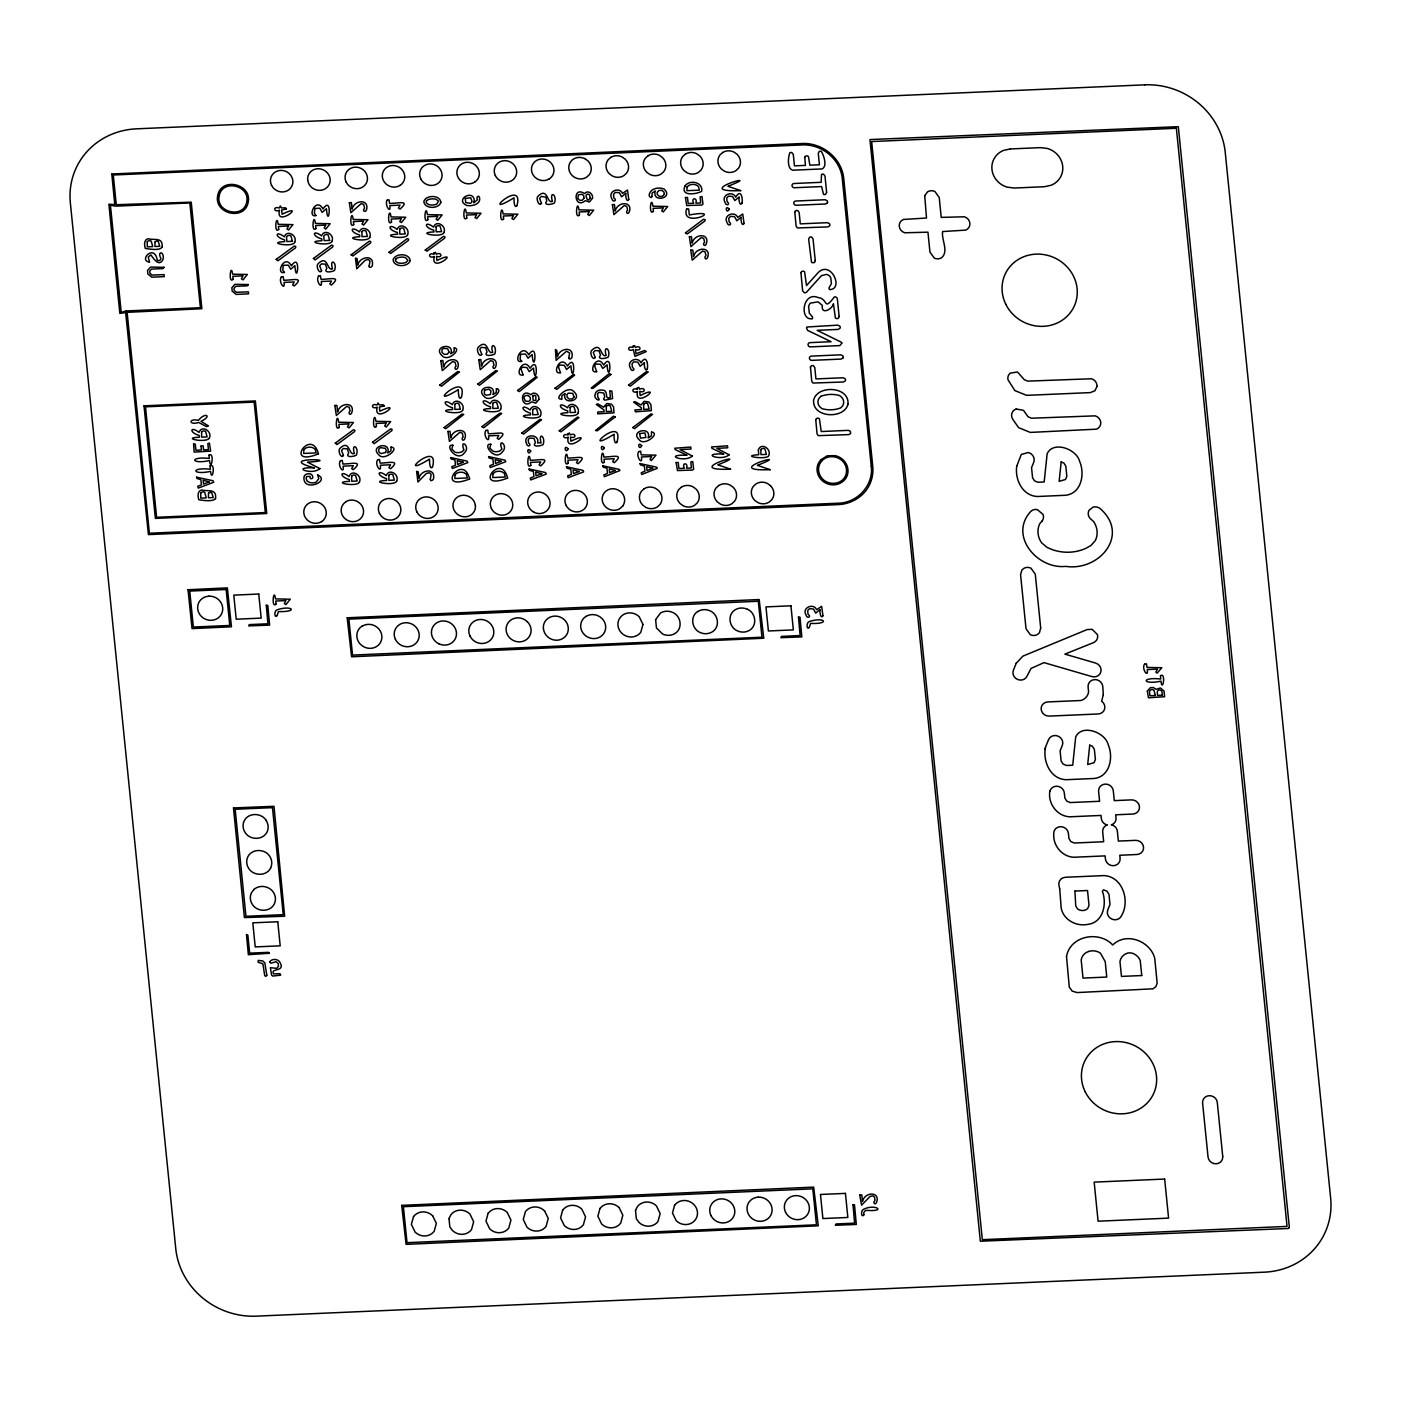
<?xml version="1.0" encoding="UTF-8"?>
<svg xmlns="http://www.w3.org/2000/svg" width="1401" height="1401" viewBox="0 0 1401 1401"><rect width="100%" height="100%" fill="white"/><g stroke="black" fill="none" stroke-linecap="round" stroke-linejoin="round"><path stroke-width="1.5" d="M1045.374 748.187L1045.286 749.395M413.523 1216.506L411.369 1224.369L415.081 1232.074A12.679 11.873 26.1 0 0 434.205 1231.234L436.341 1223.371L432.629 1215.665M488.108 1213.248L485.972 1221.112L489.685 1228.817A12.679 11.873 26.1 0 0 508.808 1227.976L510.945 1220.113L507.232 1212.425A12.679 11.873 26.1 0 0 488.126 1213.354M562.712 1209.991L560.575 1217.854L564.288 1225.56A12.679 11.873 26.1 0 0 583.411 1224.737L585.548 1216.856L581.835 1209.168A12.679 11.873 26.1 0 0 562.729 1210.114M600.013 1208.362L597.877 1216.243L601.589 1223.931A12.679 11.873 26.1 0 0 620.713 1223.108L622.85 1215.245L619.137 1207.539M674.617 1205.123L672.48 1212.986L676.193 1220.674A12.697 11.891 26.1 0 0 694.406 1220.919A12.697 11.891 26.1 0 0 692.654 1203.406A12.697 11.891 26.1 0 0 674.634 1205.21M270.708 867.937C266.61 876.238 254.071 876.22 249.01 868.883A12.697 11.891 26.1 0 1 247.802 856.852C251.9 848.551 264.439 848.568 269.5 855.906A12.697 11.891 26.1 0 1 270.621 867.955M385.45 452.488L381.125 453.591L379.583 452.733A3.783 3.538 26.1 0 1 379.163 448.6L380.529 447.619L385.03 448.355M1041.836 521.33L1039.787 523.606A20.262 18.966 26.1 0 0 1041.731 542.94L1047.125 547.458L1052.589 549.752A44.674 41.855 26.1 0 0 1085.933 548.299L1090.871 545.549L1095.319 540.593A20.262 18.966 26.1 0 0 1093.375 521.277L1090.889 519.193A7.478 7.005 26.1 0 1 1089.155 510.157L1092.99 507.197A7.478 7.005 26.1 0 1 1100.293 508.721C1130.152 534.902 1099.295 571.45 1065.741 566.372C1037.581 569.489 1008.685 536.075 1030.436 511.768A7.46 6.987 26.1 0 1 1037.335 509.614L1043.044 514.412A7.46 6.987 26.1 0 1 1041.819 521.312M697.768 611.449C689.87 616.335 691.726 628.804 699.87 632.394A12.697 11.891 26.1 0 0 712.356 631.833C720.254 626.965 718.398 614.496 710.254 610.906A12.697 11.891 26.1 0 0 697.768 611.554M584.672 158.523L587.895 160.8A11.436 10.7 26.1 0 1 589.313 174.722L586.546 177.262A11.383 10.648 26.1 0 1 572.133 175.493A11.383 10.648 26.1 0 1 570.732 161.605A11.383 10.648 26.1 0 1 584.672 158.593M770.497 485.639L767.275 483.363A11.418 10.683 26.1 0 0 756.032 483.87L753.283 486.392A11.418 10.683 26.1 0 0 754.701 500.315L757.923 502.609A11.418 10.683 26.1 0 0 769.167 502.118L771.898 499.579A11.418 10.683 26.1 0 0 770.497 485.657M747.556 609.277C755.699 612.867 757.556 625.336 749.658 630.222A12.697 11.891 26.1 0 1 737.171 630.765C729.028 627.175 727.172 614.706 735.07 609.838A12.697 11.891 26.1 0 1 747.556 609.382M265.875 819.935C260.814 812.598 248.275 812.58 244.177 820.881A12.697 11.891 26.1 0 0 245.385 832.93C250.446 840.267 262.985 840.285 267.083 831.966A12.697 11.891 26.1 0 0 265.787 819.935M544.534 1210.797L548.246 1218.485L546.11 1226.348A12.679 11.873 26.1 0 1 526.986 1227.188L523.274 1219.483L525.41 1211.62A12.679 11.873 26.1 0 1 544.551 1210.902M413.523 1216.611A12.679 11.873 26.1 0 1 432.646 1215.788M307.66 180.011A11.366 10.648 26.1 0 1 323.491 169.941A11.366 10.648 26.1 0 1 330.128 179.03A11.366 10.648 26.1 0 1 325.452 188.662A11.383 10.648 26.1 0 1 307.712 180.028M345.872 501.803A11.366 10.648 26.1 0 0 344.488 518.195A11.366 10.648 26.1 0 0 361.616 517.442A11.366 10.648 26.1 0 0 356.975 501.313A11.383 10.648 26.1 0 0 345.732 501.751M362.141 626.229A12.644 11.856 26.1 0 1 374.592 625.687A12.662 11.856 26.1 0 1 381.843 635.791A12.644 11.856 26.1 0 1 364.225 647.017A12.662 11.856 26.1 0 1 356.87 636.79A12.644 11.856 26.1 0 1 362.071 626.089M438.776 643.777A12.662 11.856 26.1 0 1 431.473 633.532A12.644 11.856 26.1 0 1 436.657 622.85A12.679 11.873 26.1 0 1 456.428 632.551A12.644 11.856 26.1 0 1 438.828 643.76M475.394 505.586A11.383 10.648 26.1 0 0 461.192 495.499A11.383 10.648 26.1 0 0 454.064 510.192A11.383 10.648 26.1 0 0 470.754 515.13A11.366 10.648 26.1 0 0 475.429 505.516M600.031 1208.485A12.679 11.873 26.1 0 1 619.154 1207.644M534.254 512.363A11.366 10.648 26.1 0 1 529.596 496.234A11.366 10.648 26.1 0 1 546.723 495.481A11.366 10.648 26.1 0 1 545.357 511.873A11.383 10.648 26.1 0 1 534.131 512.363M543.378 628.664A12.644 11.856 26.1 0 1 554.656 616.09A12.644 11.856 26.1 0 1 568.263 627.666A12.644 11.856 26.1 0 1 557.073 640.222A12.644 11.856 26.1 0 1 543.448 628.664M585.933 616.475A12.644 11.856 26.1 0 1 601.957 618.454A12.644 11.856 26.1 0 1 603.516 633.882A12.644 11.856 26.1 0 1 588.035 637.245A12.662 11.856 26.1 0 1 585.881 616.458M385.205 448.302A3.783 3.538 26.1 0 1 385.625 452.523M1088.735 951.437A11.856 11.103 26.1 0 0 1081.169 959.878L1083.008 978.091L1106.772 977.057L1105.231 961.681L1100.345 953.048A13.187 12.364 26.1 0 0 1088.735 951.419M841.791 343.192L839.864 345.592L810.479 346.87A2.242 2.101 26.1 0 1 808.062 344.856A2.242 2.101 26.1 0 1 810.058 342.632L831.126 341.704L807.571 330.356L806.503 327.939A2.259 2.119 26.1 0 1 807.064 326.993L837.798 325.155L839.812 326.135A2.224 2.084 26.1 0 1 840.022 328.272L838.218 329.41L817.151 330.338L841.3 342.194A2.154 2.014 26.1 0 1 841.791 343.192M628.524 385.065L630.31 386.168L648.243 371.895L646.562 371.493L628.524 385.065M632.797 427.55L634.583 428.653L652.516 414.363L650.852 413.978L632.797 427.55M685.457 232.829L687.243 233.949L704.896 220.99L705.158 219.659L703.495 219.274L685.457 232.829M610.976 374.435L592.921 388.375L591.257 387.989L609.172 373.699L610.976 374.435M615.249 416.92L597.194 430.843L595.548 430.457L613.463 416.167L615.249 416.92M284.421 272.442C275.086 274.981 284.385 252.986 291.426 265.84C301.548 250.849 296.627 288.273 294.875 265.63L290.743 269.255L288.238 265.122L283.247 265.332L282.809 270.323L284.421 272.442M316.013 215.544C306.661 218.136 315.961 196.07 323.018 208.977C333.175 193.986 328.184 231.393 326.451 208.731L322.125 212.374L319.831 208.224L314.84 208.451L314.402 213.425L316.013 215.544M321.582 270.848C319.288 274.824 315.4 265.595 318.255 263.546C328.009 254.141 326.941 271.619 332.51 268.817C329.112 257.696 337.588 261.864 334.559 270.428C332.16 272.057 322.703 273.405 326.853 268.432L325.47 264.211L321.442 263.878L319.673 265.857L321.582 270.848M343.438 455.5C341.144 459.475 337.256 450.246 340.11 448.197C349.865 438.793 348.796 456.271 354.365 453.469C350.968 442.348 359.444 446.516 356.414 455.097C354.015 456.708 344.558 458.057 348.709 453.083L347.325 448.863L343.298 448.53L341.529 450.509L343.438 455.5M351.091 254.842L352.877 255.945L370.529 242.986L370.792 241.655L369.461 241.112L351.091 254.842M388.9 252.338L390.669 253.441L408.339 240.482L408.602 239.151L407.253 238.608L388.9 252.338M425.239 250.043L427.025 251.147L444.677 238.188L444.94 236.857L443.609 236.314L425.239 250.043M439.739 385.1L441.525 386.221L459.44 371.93L457.777 371.545L439.739 385.1M444.012 427.585L445.798 428.706L463.731 414.416L462.067 414.031L444.012 427.585M477.706 384.154L479.475 385.275L497.408 370.985L495.744 370.6L477.706 384.154M481.769 354.383C479.51 358.376 475.587 349.147 478.441 347.115C488.178 337.659 487.145 355.171 492.714 352.351C489.317 341.214 497.793 345.434 494.763 353.998C492.346 355.591 482.907 356.94 487.058 351.966L485.657 347.746L481.629 347.43A2.732 2.557 26.1 0 0 479.878 349.409L481.769 354.383M481.979 426.64L483.765 427.76L501.681 413.47L500.017 413.085L481.979 426.64M517.564 390.476L519.351 391.579L537.266 377.289L535.935 376.746L517.564 390.476M521.715 361.37C512.363 363.927 521.662 341.914 528.72 354.786C538.842 339.795 533.921 377.202 532.17 354.558L528.037 358.201L525.533 354.05L520.542 354.26L520.104 359.251L521.715 361.37M521.855 432.962L523.624 434.065L541.557 419.775L540.208 419.232L521.855 432.962M523.081 374.855C513.729 377.429 523.046 355.381 530.086 368.288C540.033 353.122 535.497 390.967 533.518 368.043L529.193 371.668L526.899 367.535L522.871 367.237A2.732 2.557 26.1 0 0 521.102 369.199L523.081 374.855M541.486 203.373C539.192 207.348 535.305 198.119 538.159 196.07C547.914 186.666 546.845 204.143 552.414 201.341C549.017 190.203 557.493 194.389 554.463 202.952C552.064 204.581 542.607 205.929 546.758 200.956L545.847 197.138L541.346 196.403L539.578 198.382L541.486 203.373M554.954 388.27L556.74 389.373L574.655 375.1L573.324 374.54L554.954 388.27M559.244 430.755L561.013 431.858L578.946 417.586L577.597 417.025L559.244 430.755M560.47 372.666C551.118 375.223 560.435 353.192 567.475 366.081C577.422 350.915 572.886 388.76 570.908 365.854L566.582 369.479L564.288 365.346L560.26 365.031A2.732 2.557 26.1 0 0 558.491 366.992L560.47 372.666M595.215 357.483C592.938 361.476 589.033 352.246 591.887 350.197C601.642 340.776 600.591 358.253 606.143 355.469C602.745 344.331 611.221 348.516 608.209 357.08C605.81 358.691 596.353 360.039 600.486 355.066L599.103 350.828L595.075 350.53L593.306 352.492L595.215 357.483M596.651 371.65C587.299 374.225 596.616 352.176 603.656 365.066C613.761 350.04 608.857 387.499 607.088 364.838L602.763 368.463L600.469 364.33L596.441 364.015A2.732 2.557 26.1 0 0 594.672 365.994L596.651 371.65M871.264 466.305C873.716 485.411 857.184 503.012 838.218 503.204L149.382 533.238L127.123 312.335L201.867 308.728L191.237 202.164L116.265 204.721L113.271 174.985L802.108 144.933C821.529 143.883 840.407 159.013 842.281 178.645L871.264 466.305M219.134 196.017C215.736 212.689 243.756 219.064 246.769 201.814C250.149 185.16 222.129 178.785 219.134 196.017M217.68 195.632C213.828 214.038 244.772 221.235 248.205 202.199C252.057 183.811 221.113 176.596 217.68 195.632M641.693 445.606C638.786 451.787 636.93 440.334 641.693 445.606M729.22 209.117C726.313 215.299 724.44 203.846 729.22 209.117M530.734 451.017C527.827 457.199 525.953 445.746 530.734 451.017M568.123 448.81C565.216 454.992 563.342 443.557 568.123 448.81M604.304 447.812C601.397 453.994 599.523 442.541 604.304 447.812M640.047 463.591L640.45 464.922L644.372 466.043L644.898 471.244L641.238 472.697L641.711 474.501L657.314 468.302L656.491 467.128L640.047 463.591M209.012 455.115L209.292 458.46C189.293 456.183 190.571 464.624 209.502 460.579C210.938 472.908 214.931 451.49 209.012 455.115M210.097 465.903L210.378 469.247C190.378 466.971 191.657 475.412 210.588 471.384C212.041 483.713 216.017 462.26 210.097 465.903M281.338 277.03C277.888 281.619 285.489 291.758 284.035 282.407L294.245 281.969L292.599 284.928L294.263 285.944C304.437 276.75 293.562 280.077 283.808 280.288L283.177 276.627L281.338 277.03M318.552 276.12C315.102 280.708 322.72 290.83 321.249 281.496L331.477 281.058L329.83 284.018L331.477 285.033C341.651 275.839 330.794 279.167 321.039 279.377L320.409 275.717L318.552 276.12M334.839 405.484L336.345 415.519L346.695 406.395L349.199 407.218L350.092 411.036C347.781 412.437 349.707 416.079 351.511 413.33C356.187 401.859 339.935 401.859 337.641 411.964L336.905 405.397L334.839 405.484M349.357 202.69L350.863 212.724L361.213 203.6L363.717 204.423L364.61 208.241C361.37 210.991 366.274 213.425 366.764 208.872C368.516 198.277 353.682 200.536 352.159 209.169L351.423 202.602L349.357 202.69M340.408 460.771C336.958 465.36 344.576 475.499 343.105 466.148L353.332 465.71L351.686 468.67L353.332 469.685C363.507 460.491 352.649 463.819 342.895 464.029L342.264 460.369L340.408 460.771M387.166 200.185C384.119 204.756 391.247 214.896 389.863 205.579L400.073 205.124L398.427 208.066L400.073 209.099C410.248 199.888 399.443 203.285 389.636 203.443L389.005 199.8L387.166 200.185M377.64 459.861C374.19 464.449 381.79 474.571 380.336 465.237L390.564 464.799L388.9 467.759L390.564 468.775C400.739 459.581 389.881 462.908 380.126 463.118L379.496 459.458L377.64 459.861M391.107 447.094L390.914 450.894L387.692 452.978C391.615 440.79 368.901 445.623 378.795 454.835C383.856 461.735 400.546 447.917 391.107 447.094M433.977 252.968L434.047 254.299C427.673 251.97 428.461 259.308 434.257 256.436C429.932 275.104 463.153 247.767 436.884 260.533L436.464 256.33C442.839 258.66 442.051 251.322 436.254 254.211L435.501 252.355L433.977 252.968M440.79 360.617L442.296 370.652L452.646 361.528L455.15 362.351L456.043 366.169C453.731 367.57 455.658 371.195 457.462 368.463C462.137 356.992 445.886 356.992 443.609 367.08L442.874 360.512L440.79 360.617M447.935 431.42L449.423 441.438L459.773 432.331L462.277 433.154L463.188 436.972C460.859 438.373 462.803 441.998 464.589 439.266C469.265 427.778 453.013 427.795 450.737 437.883L450.001 431.315L447.935 431.42M454.257 347.833L454.064 351.633L450.842 353.717C454.765 341.529 432.068 346.38 441.963 355.591C447.812 362.771 462.348 348.569 454.257 347.833M478.757 359.672L480.245 369.706L490.595 360.582L493.099 361.405L494.01 365.223C491.681 366.624 493.625 370.249 495.411 367.517C500.087 356.047 483.835 356.047 481.559 366.151L480.823 359.584L478.757 359.672M485.884 430.475C482.452 435.046 490.035 445.185 488.581 435.851L498.809 435.413L497.162 438.355L498.809 439.371C508.931 430.177 498.423 433.767 488.371 433.732L487.741 430.072L485.884 430.475M496.427 388.69L496.234 392.49L493.012 394.592C496.935 382.385 474.238 387.236 484.133 396.448C490 403.628 504.518 389.425 496.427 388.69M567.965 433.68L568.053 435.028C561.661 432.681 562.449 440.019 568.263 437.147C563.92 455.815 597.159 428.478 570.89 441.262L570.47 437.042C576.844 439.371 576.056 432.033 570.242 434.923L569.506 433.067L567.965 433.68M164.04 267.311L163.094 268.607L151.466 269.097L149.697 271.094L149.925 273.283L152.061 275.086L164.075 274.614L164.267 276.61L151.886 277.205L147.841 273.983L147.543 270.446L150.607 267.083L164.04 267.311M248.38 284.543L247.434 285.822L235.788 286.329L234.037 288.326L234.247 290.515L236.401 292.319L248.397 291.846L248.607 293.842L236.226 294.438L232.181 291.215L231.883 287.678L234.948 284.315L248.38 284.543M628.786 199.537C626.3 203.478 625.319 194.511 625.932 193.198L621.589 196.823L619.312 192.69L615.267 192.392L613.515 194.354L613.866 197.909C617.771 200.466 612.867 203.092 611.782 198.609C607.491 191.166 619.575 186.456 622.499 193.443L627.473 190.028L628.786 199.537M633.059 346.187L633.129 347.518C626.737 345.189 627.525 352.527 633.34 349.637L634.933 356.344L646.264 351.616L644.705 350.46L635.966 353.77L635.546 349.549C641.921 351.879 641.133 344.541 635.318 347.413L634.583 345.574L633.059 346.187M651.92 196.49C651.097 199.432 648.12 195.527 649.451 193.776C651.202 188.049 659.416 186.911 664.197 189.117C674.091 198.347 651.377 203.145 655.318 190.974L652.078 193.058L651.92 196.49M637.262 387.989L637.332 389.338C630.958 386.991 631.746 394.329 637.56 391.457C633.515 410.195 665.895 382.806 640.187 395.572L639.749 391.352C646.141 393.681 645.353 386.343 639.539 389.233L638.803 387.376L637.262 387.989M653.426 211.323C648.243 216.612 651.062 193.513 652.901 206.21L667.664 206.507L663.338 211.884L661.692 210.833L663.338 207.891L653.111 208.346L653.426 211.323M651.553 432.068L651.36 435.886L648.12 437.953C652.078 425.781 629.347 430.615 639.241 439.826C644.302 446.709 660.992 432.927 651.553 432.068M685.439 197.541L686.718 205.562L701.971 205.036L702.969 204.108L701.971 196.508L700.115 196.911L700.658 202.952L695.877 203.163C697.926 197.173 690.465 197.453 693.67 203.268L688.171 203.495L687.506 197.453L685.439 197.541M686.595 209.012C680.115 229.729 727.487 208.101 689.327 214.966L688.662 208.924L686.595 209.012M689.38 236.664L690.868 246.681L701.218 237.575L703.722 238.398L704.615 242.215C702.304 243.616 704.248 247.241 706.034 244.51C710.71 233.021 694.458 233.056 692.164 243.126L691.446 236.559L689.38 236.664M676.158 462.558L677.454 470.578L692.689 470.053L693.688 469.125L692.689 461.524L690.833 461.927L691.376 467.969L686.595 468.179C688.644 462.207 681.184 462.47 684.389 468.284L678.907 468.512L678.224 462.47L676.158 462.558M744.036 223.512C741.567 227.452 740.569 218.486 741.182 217.173L736.838 220.798L734.562 216.665L730.516 216.367L728.765 218.328L729.115 221.883C733.021 224.44 728.135 227.067 727.049 222.584C722.741 215.141 734.825 210.43 737.749 217.4L742.74 214.003L744.036 223.512M809.358 627.263C806.626 631.08 806.03 622.026 809.428 621.501C825.154 616.545 830.338 624.321 810.566 623.41L809.358 627.263M822.947 615.827C820.496 619.767 819.48 610.818 820.11 609.505L815.767 613.13L813.473 608.997L809.445 608.682L807.676 610.661L808.044 614.198C811.95 616.773 807.046 619.382 805.96 614.899C801.67 607.456 813.753 602.745 816.66 609.733L821.651 606.318L822.947 615.827M847.955 404.189C844.243 419.564 811.809 417.971 813.648 400.021C817.361 384.627 849.777 386.221 847.955 404.189M1016.741 466.183C1014.727 479.58 1022.59 496.042 1037.633 496.497L1065.601 495.271C1081.554 493.485 1085.057 473.818 1079.646 461.419C1076.546 448.898 1053.254 440.509 1047.16 453.714L1044.165 481.979L1037.931 482.259L1034.516 480.841L1032.572 477.776L1031.556 467.636L1033.745 462.26A7.478 7.005 26.1 0 0 1028.264 452.505L1021.294 454.467L1016.741 466.183M449.003 1218.59L449.844 1226.926L452.383 1230.446A12.679 11.873 26.1 0 0 471.507 1229.605L473.643 1221.742L469.93 1214.037A12.679 11.873 26.1 0 0 450.824 1214.877L449.003 1218.59M642.954 624.408L640.8 632.271A12.714 11.909 26.1 0 1 622.762 634.075A12.714 11.909 26.1 0 1 620.993 616.545A12.714 11.909 26.1 0 1 639.241 616.755L642.954 624.408M655.615 619.627L656.456 627.946L662.568 634.005A12.697 11.891 26.1 0 0 675.054 633.462C682.952 628.594 681.096 616.125 672.953 612.535A12.697 11.891 26.1 0 0 660.466 613.078L655.615 619.627M635.511 1210.464L636.352 1218.782L638.891 1222.302A12.679 11.873 26.1 0 0 657.997 1221.479L660.151 1213.616L656.439 1205.911A12.679 11.873 26.1 0 0 637.315 1206.751L635.511 1210.464M804.752 157.332L805.435 165.388L794.455 165.861L793.316 154.495L792.02 152.709A2.329 2.189 26.1 0 0 789.814 152.797C788.255 156.965 786.749 168.418 792.686 170.204L822.054 168.926C827.711 166.474 823.665 155.178 821.389 151.431A2.329 2.189 26.1 0 0 819.182 151.518L818.272 153.409L819.427 164.775L809.848 165.195L808.447 156.544A2.224 2.084 26.1 0 0 805.067 156.684L804.752 157.332M815.242 260.551L814.857 261.934A2.224 2.084 26.1 0 1 811.477 262.075L808.657 239.168L809.568 237.277A2.329 2.189 26.1 0 1 811.774 237.172L813.053 238.976L815.242 260.551M826.625 192.322L825.697 194.214A2.224 2.084 26.1 0 1 823.508 194.319L821.616 186.561L794.455 187.734A2.242 2.101 26.1 0 1 792.038 185.72A2.242 2.101 26.1 0 1 794.017 183.496L821.179 182.305L821.494 174.442A2.329 2.189 26.1 0 1 823.7 174.354L824.996 176.141L826.625 192.322M839.129 316.398L838.744 317.782A2.224 2.084 26.1 0 1 835.381 317.922L833.42 303.754C832.089 309.568 820.811 315.172 822.352 305.436L818.061 301.845L810.198 303.159L808.587 306.048L809.305 313.141L812.265 316.679A2.224 2.084 26.1 0 1 812.282 318.798C799.025 320.636 802.563 290.83 818.289 297.59C828.534 298.868 823.14 311.582 834.366 296.959C835.591 296.557 837.062 297.397 837.308 298.676L839.129 316.398M924.713 195.685L926.516 218.031L903.435 219.449A7.478 7.005 26.1 0 0 904.766 232.776L927.952 232.181L929.949 252.075L934.239 258.047A7.513 7.04 26.1 0 0 941.595 257.731C949.16 251.287 941.157 239.659 942.645 231.55L965.727 230.114A7.478 7.005 26.1 0 0 964.396 216.787L941.209 217.383L939.213 197.488L934.922 191.517A7.513 7.04 26.1 0 0 927.567 191.832L924.713 195.685M859.706 1195.018L861.58 1205.158L869.933 1196.542L872.525 1195.894A2.784 2.609 26.1 0 1 874.662 1197.68L874.96 1200.552C872.648 1201.97 874.574 1205.596 876.378 1202.864C881.054 1191.375 864.802 1191.41 862.508 1201.48L861.79 1194.93L859.706 1195.018M863.857 1214.842C861.265 1218.59 860.477 1210.079 863.611 1209.273C875.257 1203.424 887.393 1211.918 866.694 1210.359A3.573 3.345 26.1 0 0 863.734 1213.669L863.857 1214.842M1040.698 628.086L1039.437 632.727L1037.651 634.373A7.408 6.935 26.1 0 1 1030.313 634.706L1026.022 628.734L1020.576 574.795L1021.837 570.154L1023.641 568.508A7.408 6.935 26.1 0 1 1030.978 568.176L1035.269 574.147L1040.698 628.086M1045.444 747.363C1042.729 761.198 1050.277 779.201 1066.161 779.709L1094.146 778.483C1110.1 776.679 1113.602 757.03 1108.191 744.631C1105.091 732.11 1081.782 723.722 1075.705 736.926L1072.711 765.209L1066.476 765.471L1063.061 764.053L1061.117 760.988L1060.102 750.831L1062.291 745.472A7.46 6.987 26.1 0 0 1058.053 736.12A7.46 6.987 26.1 0 0 1048.526 739.71L1045.444 747.363M1049.857 791.197C1047.685 803.456 1057.177 816.38 1069.909 816.801L1101.028 815.435L1101.326 818.464A7.46 6.987 26.1 0 0 1105.634 824.436L1107.42 824.979L1105.739 825.662A7.46 6.987 26.1 0 0 1102.692 831.966L1103.673 841.738L1074.287 843.017L1070.872 841.598L1068.928 838.516L1068.42 833.455A7.46 6.987 26.1 0 0 1060.364 826.695A7.46 6.987 26.1 0 0 1053.745 834.085C1052.922 845.644 1062.186 856.817 1073.989 857.254L1105.109 855.888L1105.407 858.936A7.46 6.987 26.1 0 0 1113.462 865.695A7.46 6.987 26.1 0 0 1120.1 858.288L1119.784 855.258L1136.929 854.505A7.46 6.987 26.1 0 0 1143.549 847.115A7.46 6.987 26.1 0 0 1135.493 840.355L1118.366 841.09L1117.368 831.318A7.46 6.987 26.1 0 0 1113.094 825.347L1111.291 824.804L1112.954 824.121A7.46 6.987 26.1 0 0 1116.019 817.834L1115.704 814.804L1132.849 814.051A7.46 6.987 26.1 0 0 1139.468 806.643A7.46 6.987 26.1 0 0 1131.413 799.883L1114.285 800.636L1113.305 790.865A7.46 6.987 26.1 0 0 1105.249 784.105A7.46 6.987 26.1 0 0 1098.612 791.495L1099.592 801.284L1070.206 802.563L1066.809 801.127L1064.865 798.062L1064.34 793.001A7.46 6.987 26.1 0 0 1049.857 791.197M1059.716 888.97L1061.222 908.268C1063.604 920.037 1076.511 926.726 1087.771 924.38C1103.375 922.664 1107.088 903.61 1102.342 891.211L1103.62 889.828L1107.035 891.246L1108.979 894.311L1109.995 904.468L1107.806 909.827A7.46 6.987 26.1 0 0 1112.044 919.179A7.46 6.987 26.1 0 0 1121.571 915.589C1130.222 901.053 1122.744 876.483 1103.935 875.59L1065.46 877.271A7.46 6.987 26.1 0 0 1059.068 885.887L1059.716 888.97M1066.511 956.393L1069.261 987.04L1072.203 991.12L1077.089 992.573L1152.988 988.826L1155.878 986.602L1157.156 983.204L1154.757 958.372C1150.379 941.104 1126.159 931.577 1112.727 945.01C1099.225 930.334 1070.382 935.535 1066.511 956.393M1103.305 694.703L1101.641 701.253A7.46 6.987 26.1 0 1 1098.174 713.967L1049.226 716.104A7.46 6.987 26.1 0 1 1041.171 709.344A7.46 6.987 26.1 0 1 1047.79 701.936L1081.029 700.5A11.856 11.103 26.1 0 0 1088.595 692.059L1088.087 686.98A7.46 6.987 26.1 0 1 1094.706 679.59A7.46 6.987 26.1 0 1 1102.762 686.35L1103.305 694.703M1144.564 664.179C1141.097 668.75 1148.732 678.89 1147.261 669.555L1157.489 669.1L1155.843 672.06L1157.121 673.18L1161.797 667.717L1147.034 667.419L1146.421 663.776L1144.564 664.179M1160.483 675.667L1160.746 679.03C1140.747 676.736 1142.025 685.177 1160.956 681.149C1162.41 693.46 1166.368 672.025 1160.483 675.667M794.805 211.954L796.101 226.174L797.397 227.96L827.903 226.909L829.69 225.771A2.224 2.084 26.1 0 0 829.48 223.652L827.466 222.671L800.304 223.862L799.148 212.479L797.87 210.71A2.224 2.084 26.1 0 0 795.663 210.798L794.805 211.954M800.934 272.635L802.633 290.9L804.577 292.897L806.328 292.424L821.371 275.699L826.537 274.386A5.604 5.254 26.1 0 1 830.828 277.993L831.406 283.72L829.182 287.485A2.224 2.084 26.1 0 0 829.585 289.587C844.138 289.482 831.073 260.113 818.377 272.372L806.521 285.576L804.612 271.847A2.224 2.084 26.1 0 0 801.249 271.987L800.934 272.635M810.443 367.044L811.739 381.247L813.018 383.051L843.525 382L845.328 380.862A2.224 2.084 26.1 0 0 845.118 378.725L843.104 377.762L815.925 378.935L814.787 367.587L813.491 365.784A2.224 2.084 26.1 0 0 811.302 365.889L810.443 367.044M815.75 419.635L817.046 433.855L818.324 435.641L848.831 434.608L850.635 433.469L850.407 431.333L848.393 430.352L821.231 431.543L819.427 418.829A2.224 2.084 26.1 0 0 816.065 418.987L815.75 419.635M612.395 204.634L613.901 214.651L624.251 205.527L626.755 206.35L627.63 210.168C625.336 211.586 627.263 215.229 629.049 212.462C633.725 200.991 617.473 201.008 615.197 211.096L614.461 204.546L612.395 204.634M609.803 391.124L610.363 397.271C603.866 400.809 609.032 390.284 602.815 390.161C599.803 389.46 595.793 390.511 595.285 394.031C592.623 398.952 602.623 403.068 597.824 397.166L597.526 394.311A2.732 2.557 26.1 0 1 599.295 392.35L603.796 393.051L604.707 396.868L603.533 399.127L604.829 400.213L612.605 398.567L611.869 391.037L609.803 391.124M617.07 441.963C614.076 446.131 613.936 435.466 614.093 434.24C577.545 456.551 624.601 412.892 617.07 441.963M638.768 451.612C635.283 456.183 642.936 466.305 641.448 456.971L651.675 456.533L650.029 459.475L651.307 460.596L656.001 455.15L641.238 454.852L640.607 451.192L638.768 451.612M647.332 368.971C644.863 372.911 643.882 363.945 644.478 362.631L640.134 366.274L637.858 362.123L633.83 361.826L632.061 363.787L632.411 367.325C636.334 369.899 631.413 372.543 630.345 368.025C626.054 360.582 638.155 355.889 641.045 362.877C646.159 354.05 648.348 363.507 647.332 368.971M690.728 250.149L692.234 260.166L702.584 251.059L705.088 251.865L705.981 255.683C703.67 257.101 705.596 260.744 707.4 257.994C712.076 246.506 695.824 246.541 693.53 256.611L692.812 250.061L690.728 250.149M741.987 203.285C739.5 207.208 738.537 198.259 739.133 196.946L734.807 200.588L732.513 196.438L728.485 196.14L726.716 198.101L727.084 201.639C730.989 204.213 726.068 206.858 725 202.339C720.727 194.897 732.811 190.186 735.7 197.191C740.814 188.364 743.02 197.821 741.987 203.285M319.883 468.617C311.985 475.745 289.324 466.761 314.56 467.881C272.354 456.638 348.236 459.51 307.555 462.19L319.883 468.617M201.079 445.973L201.411 450.001L195.93 450.246L195.247 444.205L193.601 443.714L194.144 452.085L210.64 451.122L209.397 443.031L207.856 443.662L208.416 449.703L203.6 449.914L203.145 445.886L201.079 445.973M233.126 279.289C227.995 284.596 230.902 261.497 232.601 274.193L247.364 274.473L243.056 279.85L241.392 278.817L243.038 275.857L232.829 276.312L233.126 279.289M294.735 242.285C292.476 247.995 265.087 242.373 284.736 241.655L284.561 239.886C273.755 236.769 275.874 230.044 284.368 236.839C286.872 229.204 297.677 235.403 294.735 242.285M277.188 615.477C274.596 619.224 273.79 610.713 276.943 609.908C291.355 604.777 299.569 611.974 278.396 611.624L277.188 615.477M331.967 241.357C329.708 247.084 302.318 241.462 321.95 240.727L321.775 238.976C310.987 235.858 313.106 229.134 321.582 235.928C324.104 228.293 334.892 234.492 331.967 241.357M318.43 453.871C283.09 468.092 311.39 426.569 318.43 453.871M353.717 224.545C348.586 229.834 351.493 206.735 353.192 219.432L367.955 219.729L363.647 225.088L361.983 224.055L363.63 221.113L353.42 221.551L353.717 224.545M369.759 237.382C367.5 243.109 340.128 237.487 359.759 236.751L359.584 235C348.796 231.883 350.898 225.141 359.392 231.953C361.896 224.318 372.684 230.517 369.759 237.382M391.509 222.041C386.378 227.33 389.303 204.248 391.002 216.927L405.747 217.225L401.439 222.584L399.793 221.551L401.439 218.609L391.212 219.046L391.509 222.041M407.568 234.878C405.309 240.604 377.92 234.983 397.551 234.247L397.376 232.496C386.588 229.379 388.707 222.654 397.184 229.449C399.705 221.813 410.493 228.013 407.568 234.878M427.865 219.747C422.734 225.036 425.659 201.937 427.358 214.633L442.103 214.931L437.795 220.29L436.131 219.256L437.777 216.314L427.568 216.752L427.865 219.747M443.907 232.584C441.648 238.31 414.276 232.689 433.907 231.953L433.732 230.202C422.944 227.085 425.046 220.342 433.539 227.155C436.044 219.519 446.831 225.719 443.907 232.584M432.559 466.796C429.547 470.964 429.424 460.299 429.564 459.073C393.068 481.366 440.002 437.76 432.559 466.796M466.778 218.048C461.647 223.337 464.572 200.238 466.27 212.934L481.016 213.232L476.708 218.591L475.044 217.558L476.708 214.616L466.48 215.053L466.778 218.048M461.402 397.324C458.39 401.492 458.267 390.844 458.407 389.601C421.876 411.912 468.88 368.253 461.402 397.324M503.607 218.994C498.476 224.3 501.383 201.201 503.082 213.898L517.845 214.178L513.519 219.554L511.873 218.521L513.519 215.561L503.309 216.017L503.607 218.994M517.004 205.544C513.992 209.712 513.869 199.047 514.009 197.804C477.496 220.115 524.447 176.491 517.004 205.544M537.634 442.716L541.066 442.961C537.949 431.158 545.987 436.657 543.133 444.59C540.698 446.183 531.277 447.549 535.41 442.558L534.026 438.338L529.998 438.04A2.732 2.557 26.1 0 0 528.247 440.002L528.527 442.856C532.538 445.851 527.074 447.847 526.356 443.206C522.485 433.75 539.788 433.259 537.634 442.716M579.454 214.983C574.322 220.272 577.247 197.173 578.946 209.87L593.691 210.168L589.383 215.526L587.72 214.493L589.383 211.551L579.156 211.989L579.454 214.983M266.82 975.254L266.015 976.339L264.719 975.709L262.88 963.8L258.082 962.224L258.222 960.403L262.635 960.911L264.807 962.802L266.82 975.254M149.487 262.075C138.121 260.674 154.46 243.214 157.262 260.148A2.242 2.101 26.1 0 0 160.169 260.026L160.975 258.572C156.667 250.621 164.618 251.042 163.129 259.203C159.294 267.626 153.532 258.537 150.923 254.912L148.278 256.926L149.487 262.075M278.694 229.431C273.65 234.79 276.452 211.586 278.169 224.318L292.932 224.615L288.606 229.992L286.96 228.941L288.606 225.999L278.396 226.454L278.694 229.431M276.032 604.024C270.988 609.382 273.79 586.178 275.507 598.91L290.27 599.208L285.962 604.567L284.298 603.533L285.944 600.591L275.734 601.029L276.032 604.024M315.908 228.521C310.882 233.879 313.666 210.675 315.4 223.407L330.146 223.705L325.838 229.081L324.191 228.03L325.838 225.088L315.61 225.543L315.908 228.521M339.2 427.34C334.156 432.699 336.958 409.495 338.692 422.226L353.437 422.524L349.129 427.883L347.466 426.85L349.112 423.908L338.902 424.345L339.2 427.34M376.431 426.429C371.388 431.788 374.172 408.584 375.906 421.316L390.651 421.613L386.343 426.972L384.697 425.939L386.343 422.997L376.116 423.435L376.431 426.429M530.804 465.377C525.585 470.596 528.615 447.584 530.279 460.264C540.331 460.316 550.838 456.708 540.716 465.903L539.07 464.887L540.716 461.945L530.489 462.383L530.804 465.377M561.731 399.11C552.379 399.793 568.351 384.189 573.99 391.72C583.902 400.966 561.171 405.765 565.128 393.593L561.889 395.677L561.731 399.11M568.193 463.171C562.974 468.389 566.004 445.378 567.668 458.057C577.72 458.109 588.227 454.519 578.105 463.713L576.459 462.68L578.105 459.738L567.878 460.193L568.193 463.171M604.374 462.172C599.155 467.391 602.202 444.362 603.849 457.059C613.585 456.831 624.478 453.504 614.286 462.698L612.64 461.682L614.286 458.74L604.059 459.178L604.374 462.172M1061.187 461.945L1059.138 481.331L1065.531 479.492L1066.844 476.27L1065.828 466.13L1063.884 463.066L1061.187 461.945M1089.733 745.157L1087.684 764.543L1094.076 762.687L1095.389 759.482L1094.356 749.342L1092.43 746.278L1089.733 745.157M692.374 456.043C684.424 463.136 661.832 454.204 687.05 455.29L675.177 449.563L674.792 448.232L690.763 447.059L690.956 449.056L680.045 449.616L692.374 456.043M729.115 454.782C721.165 461.875 698.591 452.943 723.792 454.029L711.918 448.302L711.533 446.972L727.504 445.798L727.714 447.795L716.804 448.338L729.115 454.782M269.675 961.804L270.918 963.258L276.015 961.681L278.169 963.485L278.466 966.357L276.68 968.336L270.375 967.706L271.619 975.149L272.722 976.059L280.708 975.166L279.99 973.677L273.598 973.888C269.903 967.776 285.051 972.189 280.323 963.082C278.922 958.774 272.109 958.144 269.675 961.804M208.206 425.764L206.595 426.692L198.714 422.454C189.012 425.659 187.979 418.058 198.504 420.335C205.089 411.736 212.689 415.974 200.991 421.298L208.206 425.764M215.526 498.633C212.812 502.066 202.287 500.35 198.749 499.649C197.821 496.357 197.208 490.963 201.621 489.965C207.173 491.926 216.945 487.758 215.526 498.633M369.128 266.085C369.128 269.097 372.946 266.523 372.473 264.491C373.699 254.071 359.321 256.821 357.798 265.122L357.08 258.572L355.434 258.099L356.782 268.782L365.223 260.201L367.798 259.535A2.837 2.662 26.1 0 1 369.969 261.339L369.128 266.085M359.444 482.084C356.922 487.583 329.9 482.102 349.444 481.349L349.269 479.597C338.587 476.235 340.566 469.86 349.077 476.55C351.633 468.862 362.456 475.202 359.444 482.084M396.658 481.173C394.154 486.672 367.132 481.191 386.676 480.438L386.501 478.687C375.801 475.324 377.797 468.95 386.308 475.64C388.865 467.952 399.688 474.291 396.658 481.173M430.3 479.317C430.282 482.329 434.117 479.755 433.645 477.723C434.853 467.304 420.475 470.053 418.969 478.354L418.234 471.804L416.605 471.331L417.936 482.014L426.394 473.433L428.969 472.767A2.837 2.662 26.1 0 1 431.123 474.571L430.3 479.317M540.506 415.607C537.984 421.106 510.962 415.624 530.506 414.871L530.331 413.12C519.543 409.968 521.662 403.295 530.156 410.055C532.695 402.385 543.518 408.724 540.506 415.607M568.788 357.71C568.771 360.722 572.624 358.148 572.133 356.099C573.342 345.697 558.964 348.481 557.458 356.765L556.827 350.565L555.444 349.567L556.144 360.32L566.494 351.196L569.612 352.964L568.788 357.71M577.895 413.4C575.373 418.899 548.351 413.418 567.895 412.665L567.72 410.913C556.933 407.779 559.052 401.089 567.545 407.866C570.084 400.178 580.907 406.518 577.895 413.4M317.799 474.992L318.71 478.757L316.258 482.084A9.317 8.721 26.1 0 1 309.341 482.382L306.959 480.876L306.136 478.284L306.521 476.638L310.024 476.305C309.183 480.42 314.752 478.949 312.125 475.132C310.304 472.347 303.387 473.731 303.929 477.881C303.544 492.399 330.829 481.208 317.799 474.992M162.026 247.347C159.346 250.954 148.786 248.975 145.249 248.362C144.321 245.052 143.708 239.711 148.121 238.678C153.655 240.657 163.462 236.489 162.026 247.347M209.414 437.953C206.91 443.522 179.871 437.935 199.432 437.235L199.24 435.483C188.47 432.349 190.554 425.624 199.065 432.419C201.604 424.731 212.427 431.07 209.414 437.953M462.663 410.23C460.176 415.817 433.137 410.23 452.681 409.512L452.505 407.761C441.718 404.626 443.819 397.919 452.313 404.696C454.87 397.026 465.692 403.348 462.663 410.23M469.598 479.002C434.082 492.924 462.89 451.612 469.598 479.002M500.63 409.285C498.143 414.871 471.086 409.285 490.648 408.567L490.473 406.815C479.685 403.681 481.786 396.973 490.28 403.751C492.819 396.08 503.642 402.402 500.63 409.285M507.565 478.074C472.049 491.979 500.858 450.667 507.565 478.074M633.83 402.28L641.29 407.709L641.465 409.46L634.898 410.003L635.406 411.806L651.377 410.633L650.922 404.644L648.926 402.017L644.18 401.299L641.028 405.012L635.056 401.667L633.83 402.28M111.8 173.987L114.777 204.581L108.875 204.196L119.838 313.369L125.67 312.598L148.418 534.604L838.393 504.605C851.3 504.01 863.822 496.672 869.478 484.886A38.72 36.268 26.1 0 0 872.753 466.375L843.735 178.487C841.756 158.173 822.229 142.499 802.108 143.515L111.8 173.987M144.023 405.835L155.371 518.405L266.768 513.537L255.367 400.931L144.023 405.835M410.143 260.621C408.164 267.416 393.734 267.468 393.103 259.78C395.1 252.986 409.512 252.951 410.143 260.621M440.842 202.374C438.863 209.152 424.45 209.187 423.82 201.516C425.799 194.721 440.229 194.686 440.842 202.374M474.238 201.586L473.836 202.795L477.478 199.713C475.78 197.909 478.319 194.529 479.422 197.173C481.541 204.248 471.769 206.577 466.726 205.457C453.784 199.485 474.799 188.172 474.238 201.586M452.873 445.203L451.858 449.056L454.957 452.138A9.317 8.721 26.1 0 0 461.875 451.84L463.941 450.141C459.248 437.585 471.244 446.586 464.291 453.013C456.744 462.908 443.837 444.012 452.873 445.203M490.84 444.257L489.825 448.11L492.924 451.192A9.317 8.721 26.1 0 0 499.842 450.894L501.891 449.196C497.197 436.639 509.193 445.641 502.241 452.068C494.711 461.962 481.804 443.066 490.84 444.257M538.877 399.443L535.742 403.173L531.715 401.824C520.664 411.106 518.545 386.553 530.997 394.767C533.974 390.529 539.963 395.187 538.877 399.443M596.441 404.486L603.901 409.898L604.094 411.666L597.824 411.999L597.667 413.838L613.988 412.84L613.533 406.833L611.536 404.206L606.808 403.488L603.638 407.218L597.667 403.856L596.441 404.486M592.5 198.277L589.366 202.007L585.32 200.658C574.27 209.94 572.168 185.37 584.62 193.601C587.597 189.345 593.586 194.021 592.5 198.277M758.361 449.914L758.729 454.73C739.728 455.798 764.456 459.861 768.413 456.201C772.476 449.371 761.128 441.788 758.361 449.914M1147.331 691.026L1148.452 697.803L1164.599 696.7L1164.073 691.043L1160.431 687.961L1156.175 689.327L1153.373 687.576L1150.414 687.663L1147.331 691.026M740.709 190.624C688.119 192.655 768.624 170.274 727.925 186.298L740.709 190.624M730.569 469.177C677.979 471.226 758.449 448.828 717.802 464.852L730.569 469.177M770.147 469.668C717.505 471.699 798.097 449.336 757.381 465.342L770.147 469.668M455.01 474.711L454.835 478.494L467.321 477.951L466.358 474.221L463.976 472.732A9.124 8.546 26.1 0 0 457.059 473.03L455.01 474.711M492.959 473.766L492.784 477.566L505.271 477.005L504.325 473.275L501.943 471.787A9.124 8.546 26.1 0 0 495.026 472.084L492.959 473.766M687.068 186.911L686.893 190.694L699.362 190.151L698.434 186.403L696.052 184.914A9.142 8.564 26.1 0 0 689.134 185.23L687.068 186.911M303.807 449.668L303.632 453.451L316.118 452.908L315.155 449.178L312.773 447.672A9.317 8.721 26.1 0 0 305.873 447.97L303.807 449.668M685.001 185.965C679.905 197.051 697.295 194.003 701.673 191.307C703.302 181.99 689.432 179.293 685.001 185.965M266.278 605.25L267.941 623.795L249.29 624.601L248.66 625.914L269.64 625.126L267.801 605.425L266.278 605.25M798.465 617.018L800.129 635.564L781.478 636.387L780.847 637.683L801.827 636.895L799.989 617.211L798.465 617.018M196.56 477.198L196.981 478.512L200.886 479.632L201.411 484.851L197.769 486.287L198.224 488.108L213.74 482.242L213.005 480.736L196.56 477.198M286.434 208.959L281.654 210.045L282.074 214.248C308.202 201.586 275.139 228.783 279.447 210.15C273.633 213.04 272.845 205.702 279.237 208.013L280.323 205.947L281.426 207.926L285.611 207.821L286.434 208.959M384.172 405.94L379.373 407.043L379.811 411.246C405.94 398.584 372.876 425.781 377.184 407.131C371.37 410.02 370.582 402.682 376.957 405.012L378.06 402.945L379.163 404.907L383.349 404.801L384.172 405.94M450.649 457.567L451.052 458.898L454.957 460.001L455.483 465.22L451.84 466.673L452.295 468.477L467.811 462.628L467.093 461.104L450.649 457.567M488.599 456.621L489.019 457.952L492.924 459.055L493.45 464.274L489.79 465.727L490.262 467.531L505.779 461.682L505.043 460.158L488.599 456.621M852.964 1204.615L854.628 1223.143L835.977 1223.966L835.346 1225.262L856.326 1224.474L854.487 1204.79L852.964 1204.615M1097.001 386.431L1094.917 390.756L1090.363 392.613L1026.583 395.345L1014.849 390.581L1008.002 379.741A7.46 6.987 26.1 0 1 1010.261 373.121L1017.476 372.001L1024.324 379.689L1027.739 381.125L1091.502 378.76A7.46 6.987 26.1 0 1 1097.018 386.431M1289.358 1227.556L1288.36 1228.484L980.332 1241.216L869.968 139.557L1178.311 126.668L1289.358 1227.556M529.088 469.002L529.49 470.333L533.396 471.454L533.921 476.655L530.279 478.091L530.734 479.913L546.25 474.063L545.532 472.54L529.088 469.002M566.477 466.813L566.88 468.127L570.785 469.247L571.31 474.466L567.668 475.902L568.141 477.706L583.657 471.857L582.921 470.333L566.477 466.813M602.658 465.797L603.06 467.111L606.966 468.232L607.491 473.45L603.849 474.886L604.321 476.708L619.925 470.508L619.102 469.335L602.658 465.797M276.19 259.378L277.836 260.831L295.506 247.872L295.769 246.541L294.438 245.998L276.19 259.378M188.032 589.733L192.042 628.611L231.463 626.79L227.365 587.877L188.032 589.733M313.421 258.467L315.067 259.921L332.738 246.961L333 245.63L331.652 245.087L313.421 258.467M335.277 443.119L336.923 444.572L354.593 431.613L354.856 430.282L353.507 429.739L335.277 443.119M372.491 442.208L374.155 443.662L391.807 430.702L392.07 429.371L390.739 428.829L372.491 442.208M347.203 617.788L351.581 656.789L763.773 638.226L759.184 599.54L347.203 617.788M233.477 807.939L244.404 917.585L284.666 916.236L273.983 806.293L233.477 807.939M401.702 1205.368L406.097 1244.368L818.272 1225.805L813.683 1187.12L401.702 1205.368M147.245 241.76L147.263 246.839L152.727 246.611L151.238 241.165A2.96 2.767 26.1 0 0 147.648 241.322L147.245 241.76M426.464 200.798L426.149 202.637L428.408 204.493A12.049 11.278 26.1 0 0 436.727 204.126L438.531 201.236L436.254 199.38A12.311 11.523 26.1 0 0 427.935 199.748L426.464 200.798M583.972 198.277L582.221 200.255L579.944 200.361L577.79 198.539L578.368 194.897L581.608 194.284A2.802 2.627 26.1 0 1 583.762 196.07L583.972 198.277M532.748 396.15L533.168 400.283L535.847 400.616L535.83 396.028L534.114 395.187L532.748 396.15M590.276 197.996L588.508 199.975L587.282 199.537L585.968 195.982A2.802 2.627 26.1 0 1 587.72 194.021L589.453 194.862L590.276 197.996M664.249 194.354L662.48 196.333L659.503 196.455L657.349 194.651L657.139 192.445L658.908 190.483L661.885 190.361L664.021 192.147L664.249 194.354M639.592 433.592L640.502 438.145L645.896 437.48L644.985 432.927L639.592 433.592M201.621 432.051L201.621 437.13L207.12 436.902L205.614 431.438A3.03 2.837 26.1 0 0 202.007 431.596L201.621 432.051M200.746 493.047L200.746 498.126L206.227 497.88L204.739 492.434A3.03 2.837 26.1 0 0 201.149 492.592L200.746 493.047M361.948 231.603L361.966 236.664L367.447 236.419L365.941 230.972A3.03 2.837 26.1 0 0 362.351 231.13L361.948 231.603M399.758 229.099L399.758 234.16L405.257 233.914L403.751 228.486A3.03 2.837 26.1 0 0 400.143 228.626L399.758 229.099M395.747 259.062L395.432 260.901L397.709 262.758A12.311 11.523 26.1 0 0 406.027 262.39L407.919 260.358L405.554 257.661A12.049 11.278 26.1 0 0 397.219 258.012L395.747 259.062M436.096 226.804L436.114 231.865L441.595 231.62L440.089 226.174A3.03 2.837 26.1 0 0 436.499 226.332L436.096 226.804M351.651 476.182L351.651 481.261L357.15 481.016L355.644 475.569A3.03 2.837 26.1 0 0 352.036 475.727L351.651 476.182M465.307 198.434L465.727 202.567L470.228 203.285A2.837 2.662 26.1 0 0 472.014 201.306L470.701 197.751L465.307 198.434M388.865 475.272L388.883 480.333L394.364 480.105L392.858 474.659A3.03 2.837 26.1 0 0 389.268 474.816L388.865 475.272M454.887 404.346L454.887 409.425L460.386 409.18L458.88 403.751A2.96 2.767 26.1 0 0 455.272 403.891L454.887 404.346M484.483 390.231L484.308 393.401A2.732 2.557 26.1 0 0 486.445 395.205L490.385 394.539L490.98 390.914L488.809 389.11L484.483 390.231M492.837 403.4L492.854 408.479L498.336 408.234L496.83 402.805A2.96 2.767 26.1 0 0 493.24 402.963L492.837 403.4M532.713 409.705L532.713 414.766L538.212 414.538L536.706 409.092A3.03 2.837 26.1 0 0 533.098 409.25L532.713 409.705M570.102 407.516L570.102 412.577L575.601 412.332L574.095 406.903A3.03 2.837 26.1 0 0 570.487 407.061L570.102 407.516M606.283 406.5L606.283 411.561L611.782 411.334L610.276 405.887A3.03 2.837 26.1 0 0 606.668 406.045L606.283 406.5M1016.233 663.233L1013.413 670.133A7.46 6.987 26.1 0 0 1017.651 679.485A7.46 6.987 26.1 0 0 1027.178 675.895L1031.013 668.435L1043.99 662.638L1091.922 676.578A7.46 6.987 26.1 0 0 1100.871 671.885A7.46 6.987 26.1 0 0 1095.512 663.023L1064.9 654.127L1093.463 642.656A7.46 6.987 26.1 0 0 1097.438 634.583L1092.202 629.347L1087.176 629.539L1022.888 656.141L1016.233 663.233M1074.935 891.071L1075.74 905.957L1077.684 909.021A7.933 7.425 26.1 0 0 1087.701 908.584L1089.015 905.379L1087.526 890.528L1074.935 891.071M643.672 404.294L643.672 409.372L649.171 409.127L647.665 403.681A3.012 2.82 26.1 0 0 644.075 403.838L643.672 404.294M760.918 449.563L760.918 454.625L766.417 454.397L764.911 448.95A3.012 2.82 26.1 0 0 761.321 449.108L760.918 449.563M208.504 493.38L208.434 497.775L213.232 497.565L211.796 492.819A2.242 2.101 26.1 0 0 208.907 492.942L208.504 493.38M155.003 242.11L154.933 246.506L159.732 246.296L158.295 241.532A2.242 2.101 26.1 0 0 155.406 241.655L155.003 242.11M449.02 352.246L447.252 354.208L444.275 354.348L442.138 352.544L441.91 350.355A2.732 2.557 26.1 0 1 443.679 348.376L447.707 348.691L449.02 352.246M574.042 396.973L572.273 398.935L569.314 399.075L567.16 397.271L566.95 395.082A2.732 2.557 26.1 0 1 568.701 393.103L572.729 393.418L574.042 396.973M269.29 953.275L248.362 954.694L246.453 934.467L247.854 935.15L249.658 953.135L268.624 952.347L269.29 953.275M821.739 460.947L819.795 463.819A14.185 13.292 26.1 0 0 821.161 477.268C826.713 485.517 840.828 485.552 845.311 476.217A14.185 13.292 26.1 0 0 843.98 462.768C839.006 455.71 827.658 454.344 821.739 460.947M820.653 459.913L818.499 463.101A15.586 14.605 26.1 0 0 829.917 484.536C836.379 485.919 843.595 482.96 846.607 476.953A15.586 14.605 26.1 0 0 835.101 455.64L827.203 455.815L820.653 459.913M253.879 889.495L251.427 892.822A12.697 11.891 26.1 0 0 252.635 904.853C257.696 912.191 270.235 912.209 274.333 903.908A12.697 11.891 26.1 0 0 273.125 891.877C268.782 885.87 259.5 884.486 253.879 889.495M827.378 202.847L825.592 203.986L796.206 205.264A2.242 2.101 26.1 0 1 793.807 203.25A2.242 2.101 26.1 0 1 795.786 201.026L825.154 199.748L827.168 200.728A2.224 2.084 26.1 0 1 827.378 202.847M843.017 357.938L841.213 359.076L811.844 360.355A2.242 2.101 26.1 0 1 809.428 358.323A2.242 2.101 26.1 0 1 811.424 356.117L840.793 354.821L842.807 355.801A2.224 2.084 26.1 0 1 843.017 357.938M820.811 396.325L818.902 398.462A7.548 7.058 26.1 0 0 819.743 406.728L822.054 408.689A29.316 27.46 26.1 0 0 840.793 407.866L842.702 405.73A7.548 7.075 26.1 0 0 841.861 397.464L839.549 395.52A29.316 27.46 26.1 0 0 820.811 396.343M610.731 157.385L607.999 159.924A11.418 10.683 26.1 0 0 609.4 173.847L612.622 176.123A11.418 10.683 26.1 0 0 623.865 175.633L626.615 173.111A11.418 10.683 26.1 0 0 625.196 159.189L621.974 156.894A11.418 10.683 26.1 0 0 610.731 157.402M648.033 155.756L645.301 158.295A11.418 10.683 26.1 0 0 646.702 172.218L649.924 174.495A11.418 10.683 26.1 0 0 661.167 174.022L663.899 171.482A11.418 10.683 26.1 0 0 662.498 157.56L659.276 155.266A11.418 10.683 26.1 0 0 648.033 155.774M685.334 154.128L682.585 156.667A11.418 10.683 26.1 0 0 684.003 170.589L687.226 172.883A11.418 10.683 26.1 0 0 698.469 172.393L701.2 169.854A11.418 10.683 26.1 0 0 699.8 155.931L696.577 153.637A11.418 10.683 26.1 0 0 685.334 154.145M722.636 152.499L719.886 155.038A11.418 10.683 26.1 0 0 721.305 168.961L724.527 171.255A11.418 10.683 26.1 0 0 735.77 170.764L738.502 168.225A11.418 10.683 26.1 0 0 737.101 154.303L733.879 152.008A11.418 10.683 26.1 0 0 722.636 152.516M622.709 506.076L619.942 508.616A11.383 10.648 26.1 0 1 605.53 506.847A11.383 10.648 26.1 0 1 604.129 492.959A11.383 10.648 26.1 0 1 618.069 489.947L621.291 492.154A11.436 10.7 26.1 0 1 622.709 506.076M644.127 488.739L641.395 491.278A11.418 10.683 26.1 0 0 642.796 505.201L646.019 507.477A11.418 10.683 26.1 0 0 657.262 506.987L660.011 504.465A11.418 10.683 26.1 0 0 658.593 490.543L655.37 488.249A11.418 10.683 26.1 0 0 644.127 488.756M681.429 487.11L678.697 489.65A11.418 10.683 26.1 0 0 680.098 503.572L683.32 505.866A11.418 10.683 26.1 0 0 694.563 505.376L697.313 502.836A11.418 10.683 26.1 0 0 695.894 488.914L692.672 486.62A11.418 10.683 26.1 0 0 681.429 487.128M718.731 485.482L715.981 488.021A11.418 10.683 26.1 0 0 717.4 501.943L720.622 504.237A11.418 10.683 26.1 0 0 731.865 503.747L734.597 501.208A11.418 10.683 26.1 0 0 733.196 487.285L729.974 484.991A11.418 10.683 26.1 0 0 718.731 485.499M1016.163 409.004L1013.991 410.213A7.46 6.987 26.1 0 0 1012.695 419.162L1018.597 427.655L1030.33 432.419L1096.58 429.161A7.46 6.987 26.1 0 0 1095.232 415.852L1031.469 418.216L1028.071 416.78L1023.483 410.335L1016.163 409.004M209.257 481.891L203.53 484.045L203.163 480.245L209.257 481.891M463.328 462.26L457.619 464.414L457.234 460.614L463.328 462.26M501.278 461.314L495.569 463.468L495.183 459.668L501.278 461.314M541.767 473.696L536.058 475.85L535.672 472.067L541.767 473.696M579.156 471.507L573.447 473.661L573.062 469.86L579.156 471.507M615.337 470.491L609.628 472.645L609.242 468.845L615.337 470.491M652.743 468.284L647.017 470.456L646.632 466.656L652.743 468.284M126.23 310.952L121.222 312.388L110.416 205.176L115.495 206.157L189.835 202.935L200.396 307.712L126.23 310.952M1010.244 148.944L1003.431 150.432A20.63 19.316 26.1 0 0 991.943 169.363A20.63 19.316 26.1 0 0 1007.126 187.156L1014.184 188.032L1044.41 186.718L1051.223 185.23A20.63 19.316 26.1 0 0 1062.711 166.281A20.63 19.316 26.1 0 0 1047.528 148.488L1040.47 147.63L1010.244 148.944M1144.687 84.848L136.65 128.822A74.656 69.927 26.1 0 0 70.348 202.812L175.755 1248.554A74.656 69.927 26.1 0 0 256.313 1316.152L1264.35 1272.178A74.656 69.927 26.1 0 0 1330.652 1198.188L1225.245 152.446A74.656 69.927 26.1 0 0 1144.687 84.848M1176.367 128.262L871.65 141.554L982.329 1239.692L1287.046 1226.4L1176.367 128.262M292.424 241.305L286.925 241.55L286.522 237.469A2.732 2.557 26.1 0 1 288.291 235.508A3.03 2.837 26.1 0 1 290.918 235.876L292.424 241.305M329.655 240.394L324.156 240.639L323.754 236.559A2.732 2.557 26.1 0 1 325.505 234.597A3.03 2.837 26.1 0 1 328.149 234.965L329.655 240.394M254.159 402.087L145.494 406.833L156.614 517.284L265.297 512.538L254.159 402.087M528.002 395.45L525.725 395.555A2.732 2.557 26.1 0 0 523.956 397.516L525.252 401.071L528.597 401.404A2.802 2.627 26.1 0 0 530.366 399.443L530.138 397.254L528.002 395.45M226.139 589.488L189.73 591.082L193.356 627.035L229.764 625.459L226.139 589.488M258.747 594.042L233.792 595.127L236.209 619.207L261.181 618.104L258.747 594.042M758.326 601.257L348.902 619.119L352.527 655.09L761.951 637.227L758.326 601.257M790.935 605.81L765.962 606.896L768.396 630.975L793.351 629.89L790.935 605.81M1155.387 695.509L1149.888 695.754L1149.485 691.674A2.802 2.627 26.1 0 1 1151.254 689.695A2.995 2.802 26.1 0 1 1153.881 690.063L1155.387 695.509M1162.375 695.211L1157.594 695.421L1157.244 692.006A2.802 2.627 26.1 0 1 1159.012 690.028A2.224 2.084 26.1 0 1 1160.939 690.43A2.784 2.609 26.1 0 1 1162.042 691.796L1162.375 695.211M272.459 807.641L235.158 809.253L245.963 916.307L283.247 914.678L272.459 807.641M277.766 921.753L252.81 922.839L255.227 946.918L280.2 945.833L277.766 921.753M1141.745 975.534L1121.465 976.409L1119.959 961.559A11.856 11.103 26.1 0 1 1127.525 953.118A9.317 8.721 26.1 0 1 1135.651 954.887A11.856 11.103 26.1 0 1 1140.256 960.683L1141.745 975.534M812.825 1188.836L403.4 1206.699L407.026 1242.669L816.45 1224.807L812.825 1188.836M1164.651 1179.047L1094.163 1182.129L1098.086 1221.199L1168.592 1218.134L1164.651 1179.047M845.433 1193.389L820.461 1194.475L822.895 1218.555L847.85 1217.469L845.433 1193.389M1222.723 1156.385L1217.294 1102.447A7.46 6.987 26.1 0 0 1209.238 1095.687A7.46 6.987 26.1 0 0 1202.601 1103.077L1208.047 1157.033A7.46 6.987 26.1 0 0 1216.103 1163.793A7.46 6.987 26.1 0 0 1222.723 1156.385M208.977 596.178A12.644 11.856 26.1 0 0 197.699 608.752A12.644 11.856 26.1 0 0 211.393 620.31A12.644 11.856 26.1 0 0 222.671 607.736A12.644 11.856 26.1 0 0 208.977 596.178M321.547 521.645A11.366 10.648 26.1 0 0 319.673 502.941A11.383 10.648 26.1 0 0 305.733 505.989A11.383 10.648 26.1 0 0 307.134 519.859A11.383 10.648 26.1 0 0 321.547 521.627M271.531 185.3A11.366 10.648 26.1 0 0 290.9 187.752A11.366 10.648 26.1 0 0 282.547 170.484A11.366 10.648 26.1 0 0 271.531 185.3M379.461 513.449A11.383 10.648 26.1 0 0 396.15 518.388A11.366 10.648 26.1 0 0 400.826 508.756A11.383 10.648 26.1 0 0 386.606 498.756A11.383 10.648 26.1 0 0 379.461 513.449M346.135 182.042A11.366 10.648 26.1 0 0 365.503 184.494A11.366 10.648 26.1 0 0 357.15 167.227A11.366 10.648 26.1 0 0 346.135 182.042M395.415 639.329A12.644 11.856 26.1 0 0 417.008 642.043A12.644 11.856 26.1 0 0 407.691 622.815A12.644 11.856 26.1 0 0 395.415 639.329M400.056 185.405A11.366 10.648 26.1 0 0 398.164 166.701A11.383 10.648 26.1 0 0 384.242 169.749A11.383 10.648 26.1 0 0 385.643 183.619A11.383 10.648 26.1 0 0 400.056 185.405M416.815 511.785A11.366 10.648 26.1 0 0 436.201 514.22A11.366 10.648 26.1 0 0 427.848 496.97A11.366 10.648 26.1 0 0 416.815 511.785M420.72 178.803A11.366 10.648 26.1 0 0 440.107 181.237A11.366 10.648 26.1 0 0 431.753 163.987A11.366 10.648 26.1 0 0 420.72 178.803M470.018 636.072A12.644 11.856 26.1 0 0 491.611 638.786A12.644 11.856 26.1 0 0 482.294 619.557A12.644 11.856 26.1 0 0 470.018 636.072M491.418 508.528A11.366 10.648 26.1 0 0 510.805 510.962A11.366 10.648 26.1 0 0 502.451 493.712A11.366 10.648 26.1 0 0 491.418 508.528M474.659 182.148A11.366 10.648 26.1 0 0 472.767 163.462A11.383 10.648 26.1 0 0 458.845 166.491A11.383 10.648 26.1 0 0 460.228 180.379A11.383 10.648 26.1 0 0 474.659 182.148M527.354 621.711A12.644 11.856 26.1 0 0 511.33 619.732A12.662 11.856 26.1 0 0 513.379 640.52A12.644 11.856 26.1 0 0 528.913 637.14A12.644 11.856 26.1 0 0 527.354 621.711M495.324 175.545A11.366 10.648 26.1 0 0 514.71 177.98A11.366 10.648 26.1 0 0 506.356 160.73A11.366 10.648 26.1 0 0 495.324 175.545M566.022 505.271A11.366 10.648 26.1 0 0 585.408 507.705A11.366 10.648 26.1 0 0 577.054 490.455A11.366 10.648 26.1 0 0 566.022 505.271M549.262 178.89A11.366 10.648 26.1 0 0 547.371 160.204A11.383 10.648 26.1 0 0 533.431 163.234A11.383 10.648 26.1 0 0 534.832 177.121A11.383 10.648 26.1 0 0 549.262 178.89M710.955 1215.525A12.697 11.891 26.1 0 0 732.618 1218.222A12.697 11.891 26.1 0 0 723.249 1198.958A12.697 11.891 26.1 0 0 710.955 1215.525M758.396 1197.137A12.697 11.891 26.1 0 0 747.066 1209.728A12.697 11.891 26.1 0 0 760.725 1221.322A12.697 11.891 26.1 0 0 772.056 1208.73A12.697 11.891 26.1 0 0 758.396 1197.137M785.558 1212.268A12.697 11.891 26.1 0 0 807.204 1214.965A12.697 11.891 26.1 0 0 797.834 1195.701A12.697 11.891 26.1 0 0 785.558 1212.268M1085.092 1091.589A38.072 35.655 26.1 0 0 1150.046 1099.662A38.072 35.655 26.1 0 0 1121.956 1041.871A38.072 35.655 26.1 0 0 1085.092 1091.589M1005.725 304.122A38.072 35.655 26.1 0 0 1070.679 312.195A38.072 35.655 26.1 0 0 1042.589 254.404A38.072 35.655 26.1 0 0 1005.725 304.122"/></g></svg>
